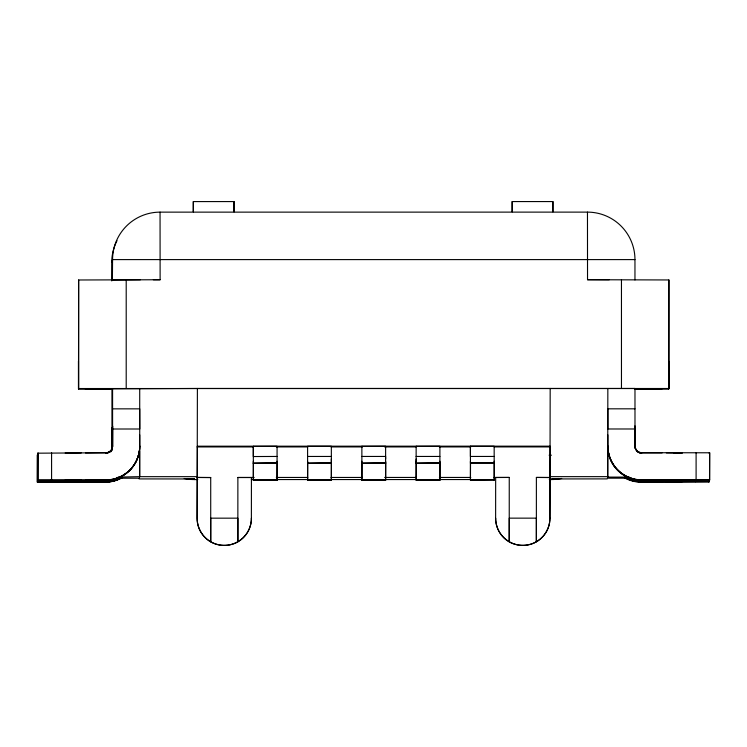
<?xml version="1.0" encoding="UTF-8"?>
<svg xmlns="http://www.w3.org/2000/svg" width="747" height="747" viewBox="0 0 747 747"><rect width="100%" height="100%" fill="white"/><g stroke="black" fill="none" stroke-linecap="round" stroke-linejoin="round"><path stroke-width="1.12" d="M111.49 450.749A6.788 6.788 0 0 0 112.003 448.153L112.031 427.798L112.059 447.957A6.788 6.788 0 0 1 111.546 450.553M112.461 446.603L112.573 425.967L112.582 428.545M634.857 446.575L634.969 425.939L634.978 426.798M193.286 211.298L193.324 201.587L234.035 201.578L234.044 211.896M233.998 211.298L234.035 201.578M512.153 211.28L512.19 201.569L552.901 201.569L552.911 211.877M552.864 211.28L552.901 201.569M634.959 279.957L634.959 259.601A47.491 47.491 0 0 0 587.469 212.12L160.054 212.139L160.119 279.752L78.64 279.985L78.51 389L197.395 388.468L197.105 518.371A27.135 27.135 0 0 0 210.682 541.864C218.974 546.636 229.609 546.561 237.854 541.734A27.135 27.135 0 0 0 251.422 518.231L251.384 518.362A27.135 27.135 0 0 1 237.817 541.864C229.59 546.608 218.908 546.515 210.719 541.734A27.135 27.135 0 0 1 197.152 518.231L197.376 446.202L550.166 446.174L549.895 518.343A27.135 27.135 0 0 1 536.327 541.846C528.082 546.571 517.447 546.561 509.193 541.855A27.135 27.135 0 0 1 495.625 518.353L495.663 477.51L509.249 477.445L494.103 477.445M122.135 477.678A33.923 33.923 0 0 1 105.178 482.226L37.35 482.16L37.35 455.026L37.929 454.643M139.4 450.404A33.923 33.923 0 0 1 105.71 480.386L37.892 480.33L37.892 453.186L105.859 452.757A6.788 6.788 0 0 0 112.638 445.968L112.638 429.011L139.782 429.002L139.717 408.852L112.582 408.852L112.582 388.505M37.35 482.16L37.462 454.662M37.892 480.33L37.994 452.822M111.733 280.909L111.733 262.468L112.564 259.629A47.491 47.491 0 0 1 160.054 212.139M112.554 388.599L78.631 388.608L78.64 279.985M112.395 280.555L112.564 259.629L113.058 259.601L634.959 259.601M85.466 452.906L105.859 452.757M111.443 450.899A6.788 6.788 0 0 0 111.957 448.303L112.003 448.153M105.813 452.906A6.788 6.788 0 0 0 112.601 446.118L112.638 445.968M105.178 482.226L105.224 482.076A33.923 33.923 0 0 0 122.181 477.529M84.925 481.88L105.327 481.722A33.923 33.923 0 0 0 121.425 477.66M105.71 480.386L105.757 480.237A33.923 33.923 0 0 0 139.166 452.206M105.813 480.041L105.859 479.891A33.923 33.923 0 0 0 139.782 445.968L139.736 446.118A33.923 33.923 0 0 1 105.813 480.041L85.466 480.041M139.717 388.496L139.736 476.661L118.11 477.128M197.395 388.468L634.978 388.477L634.997 446.09A6.788 6.788 0 0 0 641.776 452.878L662.131 452.869M184.201 478.482A47.491 47.491 0 0 0 194.295 479.565L194.472 478.967A47.491 47.491 0 0 1 187.833 478.5M210.719 477.529L197.161 477.464L210.719 477.529L210.719 541.734L210.738 518.166L237.873 518.166L237.854 541.734L237.873 477.454L254.176 477.454M237.854 477.529L251.422 477.529L251.384 518.362M253.298 446.361L277.072 446.276L277.081 480.162L253.336 480.162L253.326 446.276L253.298 456.538L277.072 456.454M277.156 462.935L253.336 463.205L277.156 462.935L277.081 480.162M253.336 480.162L253.41 462.935M331.435 462.935L307.615 463.205L331.435 462.935L331.36 480.162L307.615 480.162L307.596 446.276L331.341 446.276L331.36 480.162M307.615 480.162L307.689 462.935M361.847 446.351L385.62 446.267L385.629 480.162L361.884 480.162L361.875 446.267M385.713 462.935L361.884 463.196L385.713 462.935L385.629 480.162M361.884 480.162L361.968 462.935M416.126 446.351L439.899 446.267L439.908 480.153L416.163 480.153L416.154 459.041M439.983 462.925L416.163 463.196L439.983 462.925L439.908 480.153M416.163 480.153L416.238 462.925M494.187 480.153L494.169 446.267L470.423 446.267L470.442 480.153L494.262 479.882L494.262 462.925L470.517 462.925L494.262 462.925M470.442 480.153L470.517 462.925M495.625 518.353L495.663 518.213A27.135 27.135 0 0 0 509.23 541.715C517.456 546.552 528.138 546.58 536.365 541.715A27.135 27.135 0 0 0 549.932 518.213M536.383 477.445L549.932 477.51L536.383 477.445L536.365 541.715L536.383 518.147L509.249 518.147L509.23 541.715L509.249 477.445M550.184 388.449L549.895 518.343M549.26 479.546L551.594 479.546L551.762 478.939A47.491 47.491 0 0 0 558.401 478.472M607.843 388.477L607.722 477.109L629.198 477.1M662.131 480.013L641.785 480.013A33.923 33.923 0 0 1 607.862 446.09L607.899 445.94A33.923 33.923 0 0 0 641.822 479.863L709.65 479.919L709.65 452.785L641.822 452.719A6.788 6.788 0 0 1 635.043 445.94L635.034 428.983L607.899 428.983L607.843 408.824L634.978 408.824M634.978 388.477L634.838 388.944L662.001 388.87L634.931 388.636M587.469 212.12L587.534 279.723L668.882 279.957L668.752 388.972L634.829 388.972M624.184 477.65A33.923 33.923 0 0 0 641.141 482.198L661.534 482.048M625.146 477.781A33.923 33.923 0 0 0 641.243 481.843L709.108 481.759L641.141 482.198M709.65 479.919L641.72 480.209A33.923 33.923 0 0 1 608.319 452.178M634.95 388.571L668.873 388.571L668.882 279.957M709.538 480.293L709.65 452.785M112.564 279.985L140.389 279.77M78.65 388.533L668.892 388.505M709.071 453.168L709.538 453.158M37.994 479.957L105.859 479.891M37.462 481.796L105.327 481.722M112.536 388.673L85.307 388.972L112.442 388.972M674.046 453.055L682.347 452.962L666.361 452.878M81.227 452.906L65.194 452.999L67.79 453.055M81.227 480.041L65.194 480.134L81.171 480.237M666.305 480.209L682.347 480.097L666.361 480.013M80.695 481.88L64.653 481.964L80.639 482.076M665.773 482.039L681.815 481.936L665.829 481.843M153.359 279.752L160.119 279.752M587.534 279.723L609.244 279.752M197.161 446.93L253.046 446.93M276.334 446.93L307.773 446.921M331.061 446.921L362.5 446.921M384.621 446.921L416.051 446.921M439.339 446.921L470.778 446.921M494.066 446.911L549.951 446.911M549.11 455.194L551.435 455.194M307.605 456.454L331.351 456.454M361.875 456.445L385.62 456.445L385.62 459.041M416.126 461.16L416.154 456.445L439.899 456.445M494.169 456.445L470.423 456.445L470.423 446.267M139.736 476.661L197.404 476.661M550.184 476.642L607.853 476.642M276.306 477.454L307.755 477.454M331.052 477.454L362.491 477.454M384.621 477.454L416.07 477.445M439.367 477.445L470.815 477.445M116.672 478.201L139.287 478.201L139.073 478.911L194.472 478.967M631.15 478.173L607.404 478.173L607.199 478.892L551.762 478.939M194.295 479.565L197.787 479.565M251.328 479.555L253.653 479.555M276.932 479.555L308.352 479.555M331.631 479.555L361.884 479.555M385.163 479.555L416.583 479.555M439.862 479.546L471.282 479.546M253.42 479.901L277.165 479.901M307.689 479.891L331.435 479.891M361.968 479.891L385.713 479.891M416.238 479.891L439.983 479.891M470.517 479.891L494.262 479.882M85.401 480.246L105.757 480.237M641.72 480.209L662.075 480.209M641.243 481.843L661.599 481.843M84.869 482.076L105.224 482.076M668.752 388.972L668.705 361.109M78.51 389L78.463 361.137M494.178 463.196L494.178 461.226M470.433 463.196L470.433 461.226M439.908 463.196L439.899 461.235M416.163 463.196L416.154 461.235M385.629 463.196L385.62 461.235M361.884 463.196L361.875 461.235M331.36 463.205L331.351 459.041M307.615 463.205L307.605 461.235M277.081 463.205L277.072 461.244M253.336 463.205L253.326 461.244M112.582 408.852L112.601 446.118M607.862 446.09L607.853 434.857M512.19 201.569L512.199 211.877M193.324 201.587L193.333 211.896M139.736 446.118L139.726 434.885M709.108 479.499L709.006 482.123M696.101 452.719L696.101 479.854M695.56 479.434L695.56 481.694M621.457 279.723L621.467 388.272M607.713 452.224L607.722 477.109M416.154 446.267L416.126 456.529M139.596 451.123L139.596 477.128M126.206 279.752L126.206 388.3M111.957 389.075L111.957 448.303M51.58 452.757L51.59 479.891M51.048 479.471L51.048 481.731M121.378 477.809A33.923 33.923 0 0 1 105.28 481.871M112.106 447.808A6.788 6.788 0 0 1 110.696 451.935M111.592 449.853A6.788 6.788 0 0 1 106.597 453.196M112.498 446.473A6.788 6.788 0 0 1 111.975 449.068M112.536 446.323A6.788 6.788 0 0 1 109.146 452.196M108.352 452.589A6.788 6.788 0 0 1 105.757 453.102M641.29 481.694A33.923 33.923 0 0 1 625.183 477.632M561.688 478.453A47.491 47.491 0 0 1 551.594 479.546M641.682 480.358A33.923 33.923 0 0 1 608.273 452.337M111.733 262.468A47.491 47.491 0 0 1 117.008 240.711M640.795 453.168A6.788 6.788 0 0 1 639.077 452.71M638.293 452.318A6.788 6.788 0 0 1 636.883 451.235M635.127 448.2A6.788 6.788 0 0 1 634.894 446.445M641.72 453.074A6.788 6.788 0 0 1 639.124 452.561M638.33 452.168A6.788 6.788 0 0 1 634.941 446.286"/></g></svg>
